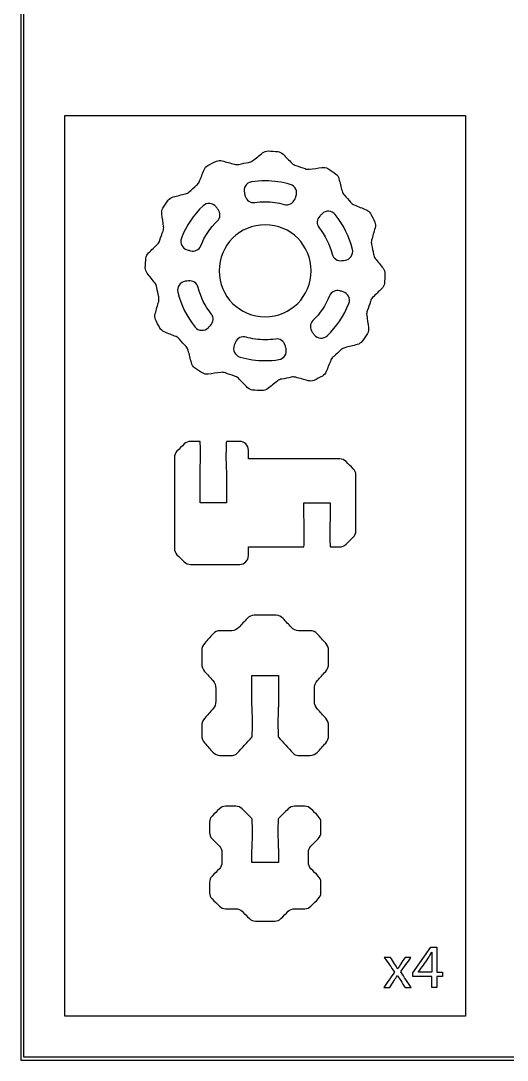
# Model space of a CAD drawing. Extents: x 0 to 440, y 200 to 450.
# Drawn here: x 0 to 55.3, y 200 to 318.2 of the extents above; entities that cross this region are included whole.
import ezdxf

# ---------------------------------------------------------------- set-up
doc = ezdxf.new("R2010")
doc.units = 0
doc.header["$MEASUREMENT"] = 0
doc.layers.add('DEFAULT', color=18, linetype='CONTINUOUS')

msp = doc.modelspace()

# ---------------------------------------------------------------- linework, layer by layer
at = {"layer": 'DEFAULT', "color": 1}
for points in [[(440, 450), (0, 450), (0, 200), (440, 200)], [(439.65, 200.35), (0.35, 200.35), (0.35, 449.65), (439.65, 449.65)]]:
    msp.add_lwpolyline(points, close=True, dxfattribs=at)
at = {"layer": 'DEFAULT', "color": 18}
for points in [[(50.57, 205), (5, 205), (5, 307.42), (50.57, 307.42)], [(46.73, 208.28), (46.73, 209.53), (44.59, 209.53), (44.59, 209.94), (46.64, 212.87), (47.31, 212.87), (47.31, 210.01), (47.95, 210.01), (47.95, 209.53), (47.31, 209.53), (47.31, 208.28)]]:
    msp.add_lwpolyline(points, close=True, dxfattribs=at)
at = {"layer": 'DEFAULT', "color": 1}
for points, knots in [([(15.47, 287.87), (15.53, 287.5), (15.6, 287.14), (15.68, 286.79), (15.72, 286.62), (15.72, 286.44), (15.68, 286.28), (15.55, 285.81), (15.42, 285.35), (15.29, 284.89), (15.22, 284.66), (15.24, 284.43), (15.33, 284.22), (15.48, 283.89), (15.64, 283.56), (15.81, 283.25), (15.92, 283.05), (16.1, 282.9), (16.31, 282.81), (16.76, 282.63), (17.21, 282.45), (17.66, 282.27), (17.82, 282.21), (17.95, 282.1), (18.06, 281.97), (18.29, 281.68), (18.54, 281.4), (18.79, 281.14), (18.91, 281.01), (19, 280.86), (19.04, 280.69), (19.16, 280.23), (19.28, 279.76), (19.4, 279.29), (19.45, 279.07), (19.58, 278.87), (19.77, 278.74), (20.06, 278.53), (20.36, 278.32), (20.67, 278.14), (20.86, 278.02), (21.1, 277.97), (21.32, 278), (21.8, 278.07), (22.28, 278.14), (22.75, 278.21), (22.93, 278.23), (23.1, 278.21), (23.27, 278.15), (23.6, 278.01), (23.95, 277.9), (24.3, 277.79), (24.47, 277.75), (24.63, 277.66), (24.75, 277.53), (25.08, 277.19), (25.42, 276.85), (25.75, 276.5), (25.91, 276.34), (26.13, 276.23), (26.36, 276.2), (26.71, 276.17), (27.07, 276.14), (27.43, 276.13), (27.66, 276.13), (27.88, 276.21), (28.07, 276.35), (28.45, 276.65), (28.82, 276.95), (29.2, 277.24), (29.34, 277.35), (29.5, 277.42), (29.67, 277.44), (30.04, 277.5), (30.4, 277.57), (30.76, 277.66), (30.93, 277.7), (31.1, 277.7), (31.27, 277.65), (31.73, 277.52), (32.19, 277.39), (32.66, 277.26), (32.88, 277.2), (33.12, 277.21), (33.33, 277.3), (33.66, 277.45), (33.98, 277.61), (34.29, 277.78), (34.49, 277.89), (34.65, 278.07), (34.73, 278.29), (34.91, 278.73), (35.09, 279.18), (35.27, 279.63), (35.34, 279.79), (35.44, 279.93), (35.58, 280.03), (35.87, 280.27), (36.14, 280.51), (36.41, 280.76), (36.53, 280.88), (36.68, 280.97), (36.85, 281.01), (37.32, 281.13), (37.79, 281.25), (38.26, 281.37), (38.48, 281.43), (38.68, 281.56), (38.81, 281.74), (39.02, 282.03), (39.22, 282.33), (39.41, 282.64), (39.53, 282.83), (39.57, 283.07), (39.54, 283.29), (39.47, 283.77), (39.4, 284.24), (39.33, 284.72), (39.31, 284.89), (39.33, 285.06), (39.39, 285.22), (39.53, 285.57), (39.65, 285.92), (39.75, 286.28), (39.8, 286.44), (39.89, 286.6), (40.01, 286.72), (40.35, 287.05), (40.7, 287.39), (41.04, 287.73), (41.21, 287.89), (41.32, 288.1), (41.34, 288.33), (41.38, 288.68), (41.4, 289.04), (41.41, 289.4), (41.42, 289.63), (41.34, 289.86), (41.19, 290.04), (40.9, 290.42), (40.6, 290.79), (40.3, 291.17), (40.2, 291.31), (40.13, 291.47), (40.1, 291.64), (40.05, 292.01), (39.97, 292.37), (39.89, 292.73), (39.85, 292.9), (39.85, 293.07), (39.89, 293.24), (40.02, 293.7), (40.15, 294.17), (40.28, 294.64), (40.35, 294.86), (40.33, 295.09), (40.24, 295.3), (40.1, 295.63), (39.94, 295.95), (39.76, 296.27), (39.65, 296.47), (39.47, 296.62), (39.26, 296.7), (38.82, 296.88), (38.37, 297.06), (37.92, 297.24), (37.76, 297.3), (37.62, 297.41), (37.51, 297.55), (37.28, 297.84), (37.04, 298.11), (36.78, 298.38), (36.66, 298.51), (36.57, 298.66), (36.53, 298.83), (36.41, 299.29), (36.29, 299.76), (36.17, 300.23), (36.12, 300.45), (35.99, 300.64), (35.8, 300.78), (35.51, 300.99), (35.21, 301.19), (34.91, 301.38), (34.71, 301.5), (34.48, 301.54), (34.25, 301.51), (33.77, 301.44), (33.3, 301.37), (32.82, 301.31), (32.65, 301.28), (32.48, 301.3), (32.32, 301.37), (31.97, 301.5), (31.62, 301.62), (31.27, 301.72), (31.1, 301.77), (30.95, 301.86), (30.83, 301.98), (30.49, 302.33), (30.15, 302.67), (29.82, 303.02), (29.65, 303.18), (29.44, 303.29), (29.21, 303.31), (28.86, 303.35), (28.5, 303.37), (28.14, 303.38), (27.91, 303.39), (27.69, 303.31), (27.5, 303.17), (27.13, 302.87), (26.75, 302.57), (26.37, 302.28), (26.23, 302.17), (26.07, 302.1), (25.9, 302.07), (25.53, 302.02), (25.17, 301.95), (24.81, 301.86), (24.64, 301.82), (24.47, 301.82), (24.3, 301.87), (23.84, 302), (23.37, 302.13), (22.91, 302.26), (22.69, 302.32), (22.45, 302.3), (22.24, 302.21), (21.91, 302.06), (21.59, 301.91), (21.28, 301.73), (21.08, 301.63), (20.93, 301.45), (20.84, 301.24), (20.66, 300.79), (20.48, 300.33), (20.3, 299.88), (20.23, 299.73), (20.13, 299.59), (19.99, 299.48), (19.71, 299.25), (19.43, 299.01), (19.16, 298.75), (19.04, 298.63), (18.89, 298.55), (18.72, 298.51), (18.26, 298.39), (17.79, 298.27), (17.33, 298.15), (17.1, 298.09), (16.9, 297.96), (16.76, 297.77), (16.55, 297.48), (16.35, 297.19), (16.17, 296.88), (16.05, 296.68), (16, 296.45), (16.03, 296.22), (16.1, 295.74), (16.17, 295.26), (16.24, 294.79), (16.26, 294.62), (16.24, 294.44), (16.18, 294.28), (16.04, 293.94), (15.92, 293.59), (15.82, 293.24), (15.77, 293.07), (15.68, 292.92), (15.56, 292.8), (15.22, 292.46), (14.87, 292.13), (14.53, 291.79), (14.36, 291.63), (14.26, 291.42), (14.23, 291.19), (14.19, 290.83), (14.17, 290.48), (14.16, 290.12), (14.16, 289.88), (14.24, 289.66), (14.38, 289.48), (14.68, 289.1), (14.97, 288.72), (15.27, 288.34), (15.38, 288.2), (15.45, 288.04), (15.47, 287.87)], [1, 1, 1, 1, 2, 2, 2, 3, 3, 3, 7.096834, 7.096834, 7.096834, 8.096834, 8.096834, 8.096834, 9.096834, 9.096834, 9.096834, 10.096834, 10.096834, 10.096834, 14.213332, 14.213332, 14.213332, 15.213332, 15.213332, 15.213332, 16.213332, 16.213332, 16.213332, 17.213332, 17.213332, 17.213332, 21.30664, 21.30664, 21.30664, 22.30664, 22.30664, 22.30664, 23.30664, 23.30664, 23.30664, 24.30664, 24.30664, 24.30664, 28.402062, 28.402062, 28.402062, 29.402062, 29.402062, 29.402062, 30.402062, 30.402062, 30.402062, 31.402062, 31.402062, 31.402062, 35.480954, 35.480954, 35.480954, 36.480954, 36.480954, 36.480954, 37.480954, 37.480954, 37.480954, 38.480954, 38.480954, 38.480954, 42.578964, 42.578964, 42.578964, 43.578964, 43.578964, 43.578964, 44.578964, 44.578964, 44.578964, 45.578964, 45.578964, 45.578964, 49.676761, 49.676761, 49.676761, 50.676761, 50.676761, 50.676761, 51.676761, 51.676761, 51.676761, 52.676761, 52.676761, 52.676761, 56.779144, 56.779144, 56.779144, 57.779144, 57.779144, 57.779144, 58.779144, 58.779144, 58.779144, 59.779144, 59.779144, 59.779144, 63.889932, 63.889932, 63.889932, 64.889932, 64.889932, 64.889932, 65.889932, 65.889932, 65.889932, 66.889932, 66.889932, 66.889932, 70.982526, 70.982526, 70.982526, 71.982526, 71.982526, 71.982526, 72.982526, 72.982526, 72.982526, 73.982526, 73.982526, 73.982526, 78.075559, 78.075559, 78.075559, 79.075559, 79.075559, 79.075559, 80.075559, 80.075559, 80.075559, 81.075559, 81.075559, 81.075559, 85.165258, 85.165258, 85.165258, 86.165258, 86.165258, 86.165258, 87.165258, 87.165258, 87.165258, 88.165258, 88.165258, 88.165258, 92.277615, 92.277615, 92.277615, 93.277615, 93.277615, 93.277615, 94.277615, 94.277615, 94.277615, 95.277615, 95.277615, 95.277615, 99.36217, 99.36217, 99.36217, 100.36217, 100.36217, 100.36217, 101.36217, 101.36217, 101.36217, 102.36217, 102.36217, 102.36217, 106.454303, 106.454303, 106.454303, 107.454303, 107.454303, 107.454303, 108.454303, 108.454303, 108.454303, 109.454303, 109.454303, 109.454303, 113.544775, 113.544775, 113.544775, 114.544775, 114.544775, 114.544775, 115.544775, 115.544775, 115.544775, 116.544775, 116.544775, 116.544775, 120.649072, 120.649072, 120.649072, 121.649072, 121.649072, 121.649072, 122.649072, 122.649072, 122.649072, 123.649072, 123.649072, 123.649072, 127.730796, 127.730796, 127.730796, 128.730796, 128.730796, 128.730796, 129.730796, 129.730796, 129.730796, 130.730796, 130.730796, 130.730796, 134.825705, 134.825705, 134.825705, 135.825705, 135.825705, 135.825705, 136.825705, 136.825705, 136.825705, 137.825705, 137.825705, 137.825705, 141.952237, 141.952237, 141.952237, 142.952237, 142.952237, 142.952237, 143.952237, 143.952237, 143.952237, 144.952237, 144.952237, 144.952237, 149.032206, 149.032206, 149.032206, 150.032206, 150.032206, 150.032206, 151.032206, 151.032206, 151.032206, 152.032206, 152.032206, 152.032206, 156.134562, 156.134562, 156.134562, 157.134562, 157.134562, 157.134562, 158.134562, 158.134562, 158.134562, 159.134562, 159.134562, 159.134562, 163.214868, 163.214868, 163.214868, 164.214868, 164.214868, 164.214868, 165.214868, 165.214868, 165.214868, 166.214868, 166.214868, 166.214868, 170.305072, 170.305072, 170.305072, 171.305072, 171.305072, 171.305072, 171.305072]), ([(27.78, 299.98), (28.78, 299.98), (29.73, 299.84), (30.64, 299.57), (31.22, 299.4), (31.52, 298.78), (31.29, 298.22), (31.25, 298.11), (31.2, 297.99), (31.15, 297.88), (30.96, 297.41), (30.44, 297.16), (29.96, 297.3), (29.27, 297.5), (28.54, 297.61), (27.78, 297.61), (27.38, 297.61), (26.99, 297.58), (26.61, 297.52), (26.11, 297.44), (25.64, 297.77), (25.51, 298.25), (25.48, 298.37), (25.45, 298.49), (25.42, 298.61), (25.26, 299.18), (25.64, 299.77), (26.23, 299.86), (26.74, 299.94), (27.26, 299.98), (27.78, 299.98)], [1, 1, 1, 1, 2, 2, 2, 3, 3, 3, 4.057235, 4.057235, 4.057235, 5.057235, 5.057235, 5.057235, 6.057235, 6.057235, 6.057235, 7.057235, 7.057235, 7.057235, 8.057235, 8.057235, 8.057235, 9.111205, 9.111205, 9.111205, 10.111205, 10.111205, 10.111205, 11.111205, 11.111205, 11.111205, 11.111205]), ([(22.21, 297.03), (22.28, 296.93), (22.36, 296.83), (22.43, 296.73), (22.74, 296.34), (22.71, 295.77), (22.35, 295.42), (21.54, 294.64), (20.89, 293.68), (20.48, 292.61), (20.29, 292.15), (19.78, 291.9), (19.29, 292.03), (19.17, 292.07), (19.05, 292.1), (18.93, 292.13), (18.36, 292.28), (18.05, 292.91), (18.26, 293.47), (18.81, 294.87), (19.65, 296.12), (20.72, 297.14), (21.15, 297.55), (21.84, 297.5), (22.21, 297.03)], [0, 0, 0, 0, 1.051264, 1.051264, 1.051264, 2.051264, 2.051264, 2.051264, 3.051264, 3.051264, 3.051264, 4.051264, 4.051264, 4.051264, 5.095764, 5.095764, 5.095764, 6.095764, 6.095764, 6.095764, 7.095764, 7.095764, 7.095764, 8.095764, 8.095764, 8.095764, 8.095764]), ([(35.75, 296.15), (36.67, 295.01), (37.35, 293.66), (37.71, 292.19), (37.85, 291.61), (37.46, 291.03), (36.87, 290.95), (36.75, 290.94), (36.64, 290.92), (36.52, 290.91), (36.01, 290.84), (35.53, 291.15), (35.4, 291.65), (35.13, 292.76), (34.61, 293.79), (33.91, 294.66), (33.6, 295.05), (33.65, 295.62), (34, 295.97), (34.09, 296.06), (34.18, 296.15), (34.26, 296.24), (34.69, 296.66), (35.38, 296.62), (35.75, 296.15)], [1, 1, 1, 1, 2, 2, 2, 3, 3, 3, 4.00544, 4.00544, 4.00544, 5.00544, 5.00544, 5.00544, 6.00544, 6.00544, 6.00544, 7.00544, 7.00544, 7.00544, 8.056908, 8.056908, 8.056908, 9.056908, 9.056908, 9.056908, 9.056908]), ([(27.78, 294.99), (30.68, 294.99), (33.02, 292.65), (33.02, 289.76), (33.02, 286.87), (30.68, 284.52), (27.78, 284.52), (24.9, 284.52), (22.55, 286.87), (22.55, 289.76), (22.55, 292.65), (24.9, 294.99), (27.78, 294.99)], [1, 1, 1, 1, 2, 2, 2, 3, 3, 3, 4, 4, 4, 5, 5, 5, 5]), ([(20.17, 287.87), (20.44, 286.75), (20.96, 285.73), (21.66, 284.86), (21.97, 284.46), (21.93, 283.9), (21.57, 283.54), (21.48, 283.45), (21.39, 283.37), (21.31, 283.28), (20.88, 282.86), (20.19, 282.9), (19.82, 283.36), (18.9, 284.51), (18.22, 285.85), (17.86, 287.32), (17.72, 287.91), (18.11, 288.48), (18.7, 288.56), (18.82, 288.58), (18.94, 288.59), (19.06, 288.61), (19.56, 288.68), (20.05, 288.36), (20.17, 287.87)], [1, 1, 1, 1, 2, 2, 2, 3, 3, 3, 4.057833, 4.057833, 4.057833, 5.057833, 5.057833, 5.057833, 6.057833, 6.057833, 6.057833, 7.057833, 7.057833, 7.057833, 8.069612, 8.069612, 8.069612, 9.069612, 9.069612, 9.069612, 9.069612]), ([(33.36, 282.49), (33.29, 282.59), (33.21, 282.69), (33.14, 282.79), (32.83, 283.18), (32.86, 283.75), (33.22, 284.1), (34.03, 284.88), (34.68, 285.83), (35.1, 286.9), (35.28, 287.37), (35.8, 287.61), (36.28, 287.48), (36.4, 287.45), (36.52, 287.42), (36.64, 287.38), (37.21, 287.23), (37.53, 286.61), (37.31, 286.05), (36.76, 284.65), (35.92, 283.4), (34.85, 282.38), (34.42, 281.97), (33.73, 282.02), (33.36, 282.49)], [0, 0, 0, 0, 1.054068, 1.054068, 1.054068, 2.054068, 2.054068, 2.054068, 3.054068, 3.054068, 3.054068, 4.054068, 4.054068, 4.054068, 5.092514, 5.092514, 5.092514, 6.092514, 6.092514, 6.092514, 7.092514, 7.092514, 7.092514, 8.092514, 8.092514, 8.092514, 8.092514]), ([(27.78, 279.54), (26.8, 279.54), (25.84, 279.68), (24.94, 279.94), (24.36, 280.11), (24.05, 280.74), (24.28, 281.29), (24.33, 281.41), (24.37, 281.52), (24.42, 281.64), (24.62, 282.1), (25.13, 282.36), (25.61, 282.22), (26.3, 282.02), (27.03, 281.91), (27.78, 281.91), (28.19, 281.91), (28.58, 281.94), (28.97, 282), (29.46, 282.07), (29.93, 281.75), (30.06, 281.27), (30.09, 281.15), (30.12, 281.03), (30.16, 280.91), (30.31, 280.33), (29.93, 279.75), (29.34, 279.66), (28.83, 279.58), (28.31, 279.54), (27.78, 279.54)], [1, 1, 1, 1, 2, 2, 2, 3, 3, 3, 4.061695, 4.061695, 4.061695, 5.061695, 5.061695, 5.061695, 6.061695, 6.061695, 6.061695, 7.061695, 7.061695, 7.061695, 8.061695, 8.061695, 8.061695, 9.112768, 9.112768, 9.112768, 10.112768, 10.112768, 10.112768, 11.112768, 11.112768, 11.112768, 11.112768]), ([(38.1, 266.53), (38.1, 264.42), (38.1, 262.31), (38.1, 260.19), (38.1, 259.93), (37.99, 259.67), (37.81, 259.48), (37.53, 259.21), (37.25, 258.93), (36.98, 258.66), (36.79, 258.47), (36.54, 258.36), (36.27, 258.36), (35.91, 258.36), (35.55, 258.36), (35.19, 258.36), (35.16, 258.36), (35.14, 259.15), (35.14, 260.11), (35.14, 261.08), (35.19, 261.77), (35.19, 261.86), (35.19, 262.36), (35.19, 262.86), (35.19, 263.36), (34.19, 263.36), (33.19, 263.36), (32.19, 263.36), (32.19, 262.86), (32.19, 262.36), (32.19, 261.86), (32.19, 261.77), (32.24, 261.08), (32.24, 260.11), (32.24, 259.19), (32.22, 258.44), (32.19, 258.37), (30.09, 258.37), (27.99, 258.37), (25.89, 258.37), (25.89, 258.03), (25.89, 257.7), (25.89, 257.37), (25.89, 256.81), (25.44, 256.37), (24.89, 256.37), (23.02, 256.37), (21.16, 256.37), (19.3, 256.37), (19.03, 256.37), (18.78, 256.47), (18.59, 256.66), (18.32, 256.93), (18.04, 257.21), (17.76, 257.48), (17.58, 257.67), (17.47, 257.93), (17.47, 258.19), (17.47, 261.64), (17.47, 265.09), (17.47, 268.54), (17.47, 268.8), (17.57, 269.05), (17.76, 269.24), (18.04, 269.52), (18.31, 269.79), (18.59, 270.07), (18.78, 270.26), (19.03, 270.36), (19.3, 270.36), (19.66, 270.36), (20.02, 270.36), (20.38, 270.36), (20.41, 270.36), (20.43, 269.58), (20.43, 268.61), (20.43, 267.65), (20.38, 266.96), (20.38, 266.86), (20.38, 265.7), (20.38, 264.53), (20.38, 263.36), (21.38, 263.36), (22.39, 263.36), (23.39, 263.36), (23.39, 264.53), (23.39, 265.7), (23.39, 266.86), (23.39, 266.96), (23.33, 267.65), (23.33, 268.61), (23.33, 269.58), (23.36, 270.36), (23.39, 270.36), (23.89, 270.36), (24.39, 270.36), (24.89, 270.36), (25.44, 270.36), (25.89, 269.92), (25.89, 269.36), (25.89, 269.03), (25.89, 268.7), (25.89, 268.36), (29.35, 268.36), (32.81, 268.36), (36.27, 268.36), (36.54, 268.36), (36.79, 268.26), (36.98, 268.07), (37.26, 267.79), (37.53, 267.52), (37.81, 267.24), (38, 267.05), (38.1, 266.8), (38.1, 266.53)], [0, 0, 0, 0, 17.982002, 17.982002, 17.982002, 18.982002, 18.982002, 18.982002, 22.305404, 22.305404, 22.305404, 23.305404, 23.305404, 23.305404, 26.370404, 26.370404, 26.370404, 27.370404, 27.370404, 27.370404, 28.370404, 28.370404, 28.370404, 32.620404, 32.620404, 32.620404, 41.130404, 41.130404, 41.130404, 45.380404, 45.380404, 45.380404, 46.380404, 46.380404, 46.380404, 47.380404, 47.380404, 47.380404, 65.240404, 65.240404, 65.240404, 68.075404, 68.075404, 68.075404, 69.075404, 69.075404, 69.075404, 84.918404, 84.918404, 84.918404, 85.918404, 85.918404, 85.918404, 89.234032, 89.234032, 89.234032, 90.234032, 90.234032, 90.234032, 119.554032, 119.554032, 119.554032, 120.554032, 120.554032, 120.554032, 123.876726, 123.876726, 123.876726, 124.876726, 124.876726, 124.876726, 127.952726, 127.952726, 127.952726, 128.952726, 128.952726, 128.952726, 129.952726, 129.952726, 129.952726, 139.872726, 139.872726, 139.872726, 148.382726, 148.382726, 148.382726, 158.302726, 158.302726, 158.302726, 159.302726, 159.302726, 159.302726, 160.302726, 160.302726, 160.302726, 164.557726, 164.557726, 164.557726, 165.557726, 165.557726, 165.557726, 168.392726, 168.392726, 168.392726, 197.837726, 197.837726, 197.837726, 198.837726, 198.837726, 198.837726, 202.159714, 202.159714, 202.159714, 203.159714, 203.159714, 203.159714, 203.159714]), ([(33.39, 242.28), (33.39, 241.79), (33.39, 241.3), (33.39, 240.82), (33.39, 240.48), (33.51, 240.17), (33.72, 239.93), (34.04, 239.59), (34.35, 239.24), (34.67, 238.9), (34.88, 238.66), (35, 238.35), (35, 238.02), (35, 237.65), (35, 237.29), (35, 236.93), (35, 236.6), (34.88, 236.28), (34.67, 236.05), (34.35, 235.7), (34.04, 235.36), (33.72, 235.01), (33.51, 234.78), (33.22, 234.65), (32.92, 234.65), (32.45, 234.65), (31.98, 234.65), (31.51, 234.65), (31.31, 234.65), (31.11, 234.74), (30.97, 234.9), (30.41, 235.51), (29.85, 236.12), (29.29, 236.74), (29.26, 236.74), (29.24, 237.52), (29.24, 238.49), (29.24, 239.45), (29.29, 240.15), (29.29, 240.24), (29.29, 241.4), (29.29, 242.57), (29.29, 243.74), (28.29, 243.74), (27.29, 243.74), (26.29, 243.74), (26.29, 242.57), (26.29, 241.4), (26.29, 240.24), (26.29, 240.15), (26.34, 239.45), (26.34, 238.49), (26.34, 237.52), (26.31, 236.74), (26.29, 236.74), (25.73, 236.12), (25.17, 235.51), (24.61, 234.9), (24.46, 234.74), (24.26, 234.65), (24.06, 234.65), (23.59, 234.65), (23.12, 234.65), (22.65, 234.65), (22.35, 234.65), (22.06, 234.78), (21.85, 235.01), (21.54, 235.36), (21.22, 235.7), (20.91, 236.05), (20.69, 236.28), (20.57, 236.6), (20.57, 236.93), (20.57, 237.29), (20.57, 237.65), (20.57, 238.02), (20.57, 238.35), (20.69, 238.66), (20.91, 238.9), (21.22, 239.24), (21.54, 239.59), (21.85, 239.93), (22.06, 240.17), (22.18, 240.48), (22.18, 240.82), (22.18, 241.31), (22.18, 241.79), (22.18, 242.28), (22.18, 242.61), (22.06, 242.93), (21.85, 243.16), (21.53, 243.51), (21.22, 243.85), (20.9, 244.2), (20.69, 244.43), (20.57, 244.75), (20.57, 245.08), (20.57, 245.57), (20.57, 246.06), (20.57, 246.55), (20.57, 246.88), (20.69, 247.19), (20.91, 247.43), (21.22, 247.78), (21.54, 248.12), (21.85, 248.46), (22.06, 248.7), (22.35, 248.83), (22.65, 248.83), (23.1, 248.83), (23.54, 248.83), (23.99, 248.83), (24.29, 248.83), (24.58, 248.96), (24.79, 249.19), (25.11, 249.54), (25.42, 249.89), (25.74, 250.23), (25.95, 250.46), (26.24, 250.6), (26.55, 250.6), (27.37, 250.6), (28.2, 250.6), (29.02, 250.6), (29.33, 250.6), (29.62, 250.46), (29.83, 250.23), (30.15, 249.88), (30.46, 249.54), (30.78, 249.19), (30.99, 248.96), (31.28, 248.83), (31.58, 248.83), (32.03, 248.83), (32.47, 248.83), (32.92, 248.83), (33.22, 248.83), (33.51, 248.7), (33.73, 248.46), (34.04, 248.12), (34.35, 247.77), (34.67, 247.43), (34.88, 247.19), (35, 246.88), (35, 246.55), (35, 246.06), (35, 245.57), (35, 245.08), (35, 244.75), (34.88, 244.43), (34.67, 244.2), (34.35, 243.85), (34.04, 243.51), (33.72, 243.16), (33.51, 242.93), (33.39, 242.61), (33.39, 242.28)], [1, 1, 1, 1, 5.15, 5.15, 5.15, 6.15, 6.15, 6.15, 10.120806, 10.120806, 10.120806, 11.120806, 11.120806, 11.120806, 14.200806, 14.200806, 14.200806, 15.200806, 15.200806, 15.200806, 19.18574, 19.18574, 19.18574, 20.18574, 20.18574, 20.18574, 24.17574, 24.17574, 24.17574, 25.17574, 25.17574, 25.17574, 32.2469, 32.2469, 32.2469, 33.2469, 33.2469, 33.2469, 34.2469, 34.2469, 34.2469, 44.1669, 44.1669, 44.1669, 52.6769, 52.6769, 52.6769, 62.5969, 62.5969, 62.5969, 63.5969, 63.5969, 63.5969, 64.5969, 64.5969, 64.5969, 71.661318, 71.661318, 71.661318, 72.661318, 72.661318, 72.661318, 76.651318, 76.651318, 76.651318, 77.651318, 77.651318, 77.651318, 81.622124, 81.622124, 81.622124, 82.622124, 82.622124, 82.622124, 85.692124, 85.692124, 85.692124, 86.692124, 86.692124, 86.692124, 90.66293, 90.66293, 90.66293, 91.66293, 91.66293, 91.66293, 95.82293, 95.82293, 95.82293, 96.82293, 96.82293, 96.82293, 100.800492, 100.800492, 100.800492, 101.800492, 101.800492, 101.800492, 105.960492, 105.960492, 105.960492, 106.960492, 106.960492, 106.960492, 110.931298, 110.931298, 110.931298, 111.931298, 111.931298, 111.931298, 115.721298, 115.721298, 115.721298, 116.721298, 116.721298, 116.721298, 120.699488, 120.699488, 120.699488, 121.699488, 121.699488, 121.699488, 128.719488, 128.719488, 128.719488, 129.719488, 129.719488, 129.719488, 133.690294, 133.690294, 133.690294, 134.690294, 134.690294, 134.690294, 138.480294, 138.480294, 138.480294, 139.480294, 139.480294, 139.480294, 143.436972, 143.436972, 143.436972, 144.436972, 144.436972, 144.436972, 148.596972, 148.596972, 148.596972, 149.596972, 149.596972, 149.596972, 153.567778, 153.567778, 153.567778, 154.567778, 154.567778, 154.567778, 154.567778]), ([(22.87, 222.47), (22.87, 222.86), (22.87, 223.25), (22.87, 223.64), (22.87, 223.9), (22.77, 224.16), (22.58, 224.35), (22.3, 224.62), (22.03, 224.9), (21.75, 225.18), (21.56, 225.36), (21.46, 225.62), (21.46, 225.88), (21.46, 226.27), (21.46, 226.66), (21.46, 227.05), (21.46, 227.32), (21.56, 227.57), (21.75, 227.76), (22.03, 228.03), (22.3, 228.31), (22.58, 228.59), (22.77, 228.77), (23.02, 228.88), (23.29, 228.88), (23.68, 228.88), (24.07, 228.88), (24.46, 228.88), (24.72, 228.88), (24.98, 228.77), (25.17, 228.59), (25.54, 228.21), (25.91, 227.84), (26.29, 227.47), (26.32, 227.43), (26.34, 226.68), (26.34, 225.72), (26.34, 224.75), (26.29, 224.06), (26.29, 223.97), (26.29, 223.47), (26.29, 222.97), (26.29, 222.47), (27.29, 222.47), (28.29, 222.47), (29.29, 222.47), (29.29, 222.97), (29.29, 223.47), (29.29, 223.97), (29.29, 224.06), (29.24, 224.75), (29.24, 225.72), (29.24, 226.68), (29.25, 227.43), (29.29, 227.47), (29.66, 227.84), (30.04, 228.21), (30.41, 228.59), (30.6, 228.77), (30.85, 228.88), (31.12, 228.88), (31.51, 228.88), (31.9, 228.88), (32.29, 228.88), (32.55, 228.88), (32.81, 228.77), (32.99, 228.59), (33.27, 228.31), (33.55, 228.03), (33.82, 227.76), (34.01, 227.57), (34.12, 227.32), (34.12, 227.05), (34.12, 226.66), (34.12, 226.27), (34.12, 225.88), (34.12, 225.62), (34.01, 225.36), (33.82, 225.18), (33.55, 224.9), (33.27, 224.62), (32.99, 224.35), (32.81, 224.16), (32.7, 223.9), (32.7, 223.64), (32.7, 223.25), (32.7, 222.86), (32.7, 222.47), (32.7, 222.2), (32.81, 221.95), (32.99, 221.76), (33.27, 221.48), (33.55, 221.21), (33.82, 220.93), (34.01, 220.74), (34.12, 220.49), (34.12, 220.22), (34.12, 219.83), (34.12, 219.44), (34.12, 219.05), (34.12, 218.79), (34.01, 218.53), (33.82, 218.35), (33.55, 218.07), (33.27, 217.79), (32.99, 217.52), (32.81, 217.33), (32.55, 217.22), (32.29, 217.22), (31.9, 217.22), (31.51, 217.22), (31.12, 217.22), (30.85, 217.22), (30.6, 217.12), (30.41, 216.93), (30.13, 216.66), (29.86, 216.38), (29.58, 216.1), (29.39, 215.91), (29.14, 215.81), (28.88, 215.81), (28.15, 215.81), (27.43, 215.81), (26.7, 215.81), (26.44, 215.81), (26.18, 215.91), (25.99, 216.1), (25.72, 216.38), (25.44, 216.66), (25.17, 216.93), (24.98, 217.12), (24.72, 217.22), (24.46, 217.22), (24.07, 217.22), (23.68, 217.22), (23.29, 217.22), (23.02, 217.22), (22.77, 217.33), (22.58, 217.52), (22.3, 217.79), (22.03, 218.07), (21.75, 218.35), (21.56, 218.53), (21.46, 218.79), (21.46, 219.05), (21.46, 219.44), (21.46, 219.83), (21.46, 220.22), (21.46, 220.49), (21.56, 220.74), (21.75, 220.93), (22.03, 221.21), (22.3, 221.48), (22.58, 221.76), (22.77, 221.95), (22.87, 222.2), (22.87, 222.47)], [1, 1, 1, 1, 4.322, 4.322, 4.322, 5.322, 5.322, 5.322, 8.644695, 8.644695, 8.644695, 9.644695, 9.644695, 9.644695, 12.955695, 12.955695, 12.955695, 13.955695, 13.955695, 13.955695, 17.27839, 17.27839, 17.27839, 18.27839, 18.27839, 18.27839, 21.60039, 21.60039, 21.60039, 22.60039, 22.60039, 22.60039, 27.096882, 27.096882, 27.096882, 28.096882, 28.096882, 28.096882, 29.096882, 29.096882, 29.096882, 33.346882, 33.346882, 33.346882, 41.856882, 41.856882, 41.856882, 46.106882, 46.106882, 46.106882, 47.106882, 47.106882, 47.106882, 48.106882, 48.106882, 48.106882, 52.603374, 52.603374, 52.603374, 53.603374, 53.603374, 53.603374, 56.915374, 56.915374, 56.915374, 57.915374, 57.915374, 57.915374, 61.238069, 61.238069, 61.238069, 62.238069, 62.238069, 62.238069, 65.549069, 65.549069, 65.549069, 66.549069, 66.549069, 66.549069, 69.871764, 69.871764, 69.871764, 70.871764, 70.871764, 70.871764, 74.193764, 74.193764, 74.193764, 75.193764, 75.193764, 75.193764, 78.517165, 78.517165, 78.517165, 79.517165, 79.517165, 79.517165, 82.839165, 82.839165, 82.839165, 83.839165, 83.839165, 83.839165, 87.16186, 87.16186, 87.16186, 88.16186, 88.16186, 88.16186, 91.47386, 91.47386, 91.47386, 92.47386, 92.47386, 92.47386, 95.797262, 95.797262, 95.797262, 96.797262, 96.797262, 96.797262, 102.959262, 102.959262, 102.959262, 103.959262, 103.959262, 103.959262, 107.282664, 107.282664, 107.282664, 108.282664, 108.282664, 108.282664, 111.604664, 111.604664, 111.604664, 112.604664, 112.604664, 112.604664, 115.927359, 115.927359, 115.927359, 116.927359, 116.927359, 116.927359, 120.249359, 120.249359, 120.249359, 121.249359, 121.249359, 121.249359, 124.572761, 124.572761, 124.572761, 125.572761, 125.572761, 125.572761, 125.572761])]:
    msp.add_open_spline(points, degree=3, knots=knots, dxfattribs=at)
at = {"layer": 'DEFAULT', "color": 18}
for points, knots in [([(42.03, 211.69), (42.19, 211.45), (42.35, 211.21), (42.51, 210.96), (42.64, 210.77), (42.75, 210.59), (42.86, 210.4), (42.87, 210.4), (42.87, 210.4), (42.88, 210.4), (42.99, 210.61), (43.11, 210.78), (43.22, 210.97), (43.38, 211.21), (43.54, 211.45), (43.7, 211.69), (43.92, 211.69), (44.15, 211.69), (44.37, 211.69), (43.98, 211.14), (43.59, 210.59), (43.2, 210.04), (43.6, 209.45), (44, 208.87), (44.4, 208.28), (44.17, 208.28), (43.93, 208.28), (43.7, 208.28), (43.53, 208.54), (43.36, 208.79), (43.2, 209.05), (43.06, 209.25), (42.95, 209.44), (42.83, 209.64), (42.83, 209.64), (42.82, 209.64), (42.82, 209.64), (42.7, 209.44), (42.58, 209.25), (42.46, 209.05), (42.29, 208.79), (42.13, 208.54), (41.96, 208.28), (41.73, 208.28), (41.51, 208.28), (41.28, 208.28), (41.68, 208.86), (42.09, 209.44), (42.49, 210.02), (42.11, 210.58), (41.72, 211.14), (41.33, 211.69), (41.56, 211.69), (41.8, 211.69), (42.03, 211.69)], [0, 0, 0, 0, 2.49671, 2.49671, 2.49671, 3.49671, 3.49671, 3.49671, 3.55771, 3.55771, 3.55771, 4.55771, 4.55771, 4.55771, 7.026151, 7.026151, 7.026151, 8.927151, 8.927151, 8.927151, 14.655009, 14.655009, 14.655009, 20.702323, 20.702323, 20.702323, 22.702323, 22.702323, 22.702323, 25.304853, 25.304853, 25.304853, 26.304853, 26.304853, 26.304853, 26.344853, 26.344853, 26.344853, 27.344853, 27.344853, 27.344853, 29.937064, 29.937064, 29.937064, 31.877064, 31.877064, 31.877064, 37.89844, 37.89844, 37.89844, 43.66264, 43.66264, 43.66264, 45.62264, 45.62264, 45.62264, 45.62264]), ([(46.73, 210.01), (46.73, 210.53), (46.73, 211.04), (46.73, 211.55), (46.73, 211.79), (46.73, 212.03), (46.75, 212.27), (46.74, 212.27), (46.73, 212.27), (46.73, 212.27), (46.58, 212), (46.47, 211.8), (46.34, 211.59), (45.97, 211.07), (45.6, 210.55), (45.22, 210.03), (45.22, 210.02), (45.22, 210.02), (45.22, 210.01), (45.72, 210.01), (46.22, 210.01), (46.73, 210.01)], [4.262, 4.262, 4.262, 4.262, 8.603, 8.603, 8.603, 9.603, 9.603, 9.603, 9.663, 9.663, 9.663, 10.663, 10.663, 10.663, 16.109467, 16.109467, 16.109467, 16.149467, 16.149467, 16.149467, 20.411467, 20.411467, 20.411467, 20.411467])]:
    msp.add_open_spline(points, degree=3, knots=knots, dxfattribs=at)

doc.saveas('drawing.dxf')
